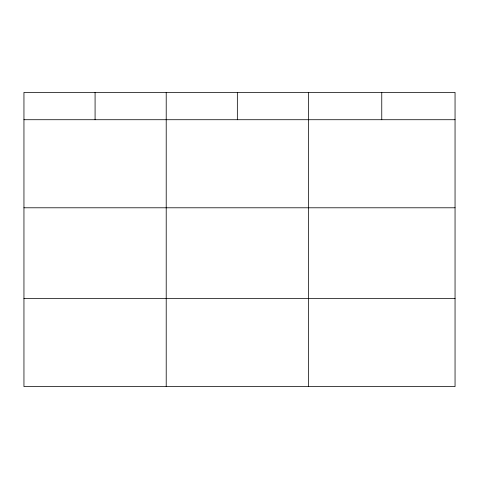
<?xml version="1.0" encoding="UTF-8"?>
<svg xmlns="http://www.w3.org/2000/svg" width="479" height="479" viewBox="0 0 479 479"><rect width="100%" height="100%" fill="white"/><g stroke="black" fill="none" stroke-linecap="round" stroke-linejoin="round"><path stroke-width="0.72" d="M455.05 207.79L455.05 92.393L23.95 92.393L23.95 386.607L455.05 386.607L455.05 207.79L23.95 207.79M23.95 119.72L455.05 119.72M23.95 298.531L455.05 298.531M381.763 92.393L381.763 119.72M308.476 92.393L308.476 386.607M237.344 92.393L237.344 119.72M166.213 92.393L166.213 386.607M95.082 92.393L95.082 119.72"/></g></svg>
